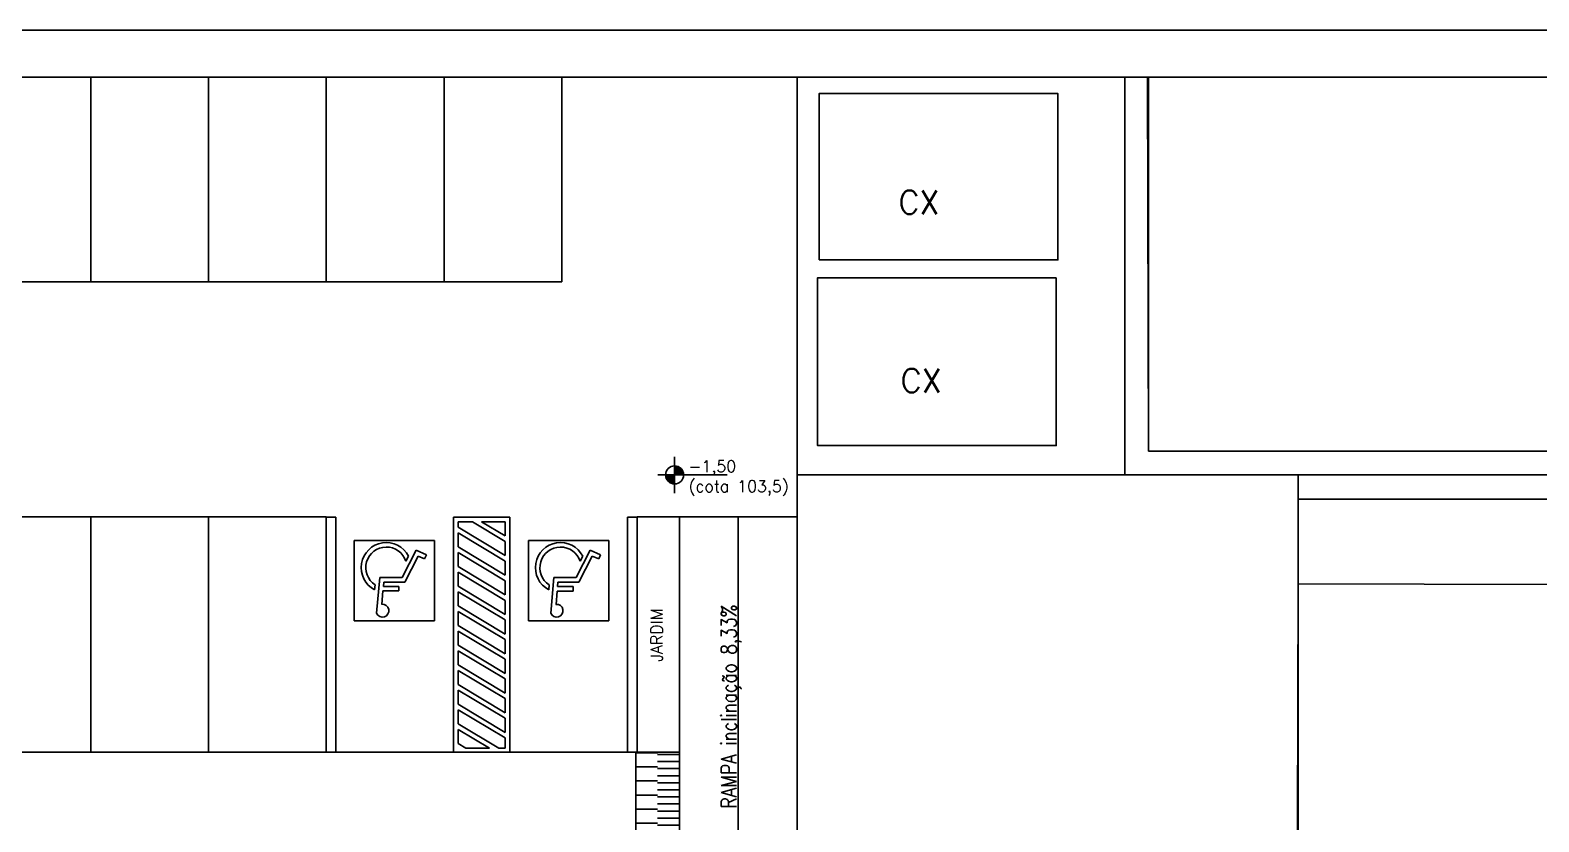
# Model space of a CAD drawing. Header units: millimetres. Extents: x -2485 to 3289, y -257 to 1952.
# Drawn here: x 40.76 to 47.17, y 57.14 to 60.51 of the extents above; entities that cross this region are included whole.
import ezdxf

# ---------------------------------------------------------------- set-up
doc = ezdxf.new("R2010")
doc.units = ezdxf.units.MM
doc.header["$LTSCALE"] = 0.3
doc.layers.add('PAREDE_CTR25', color=7, linetype='Continuous')
doc.layers.add('TEXTO', color=3, linetype='Continuous')
doc.styles.add('ROMANS', font='romans.shx', dxfattribs={"height": 0.03})

# ---------------------------------------------------------------- blocks, each defined once
blk = doc.blocks.new('def fisico')
for p, q in [((432.206, 57.911), (432.271, 57.155)), ((432.317, 57.722), (432.341, 57.439)), ((432.164, 57.412), (432.173, 57.308)), ((432.678, 57.439), (432.341, 57.439)), ((432.35, 57.344), (432.678, 57.344)), ((432.35, 57.344), (432.358, 57.25)), ((432.358, 57.25), (432.804, 57.25)), ((432.678, 57.344), (432.678, 57.439)), ((432.804, 57.25), (433.085, 56.698)), ((432.271, 57.155), (432.746, 57.155)), ((432.746, 57.155), (433.041, 56.575)), ((432.827, 56.809), (432.883, 56.699)), ((433.041, 56.575), (433.262, 56.673)), ((433.085, 56.698), (433.224, 56.759)), ((433.224, 56.759), (433.262, 56.673))]:
    blk.add_line(p, q)
for centre, radius, start, end in [((432.33, 57.857), 0.136, 264.3974, 156.5932), ((432.412, 56.943), 0.531, 117.8826, 332.6359), ((432.412, 56.943), 0.436, 123.2395, 342.159)]:
    blk.add_arc(centre, radius, start, end)
blk = doc.blocks.new('A$C20A80000')
at = {"linetype": 'Continuous'}
for p, q in [((0, 0.001), (0, 5.002)), ((0, 5.001), (3.9, 5.001)), ((0.1, 4.397), (0.962, 4.914)), ((0.1, 4.514), (0.767, 4.914)), ((0.1, 4.815), (0.265, 4.914)), ((0.265, 4.914), (0.767, 4.914)), ((0.962, 4.914), (1.1, 4.914)), ((1.1, 4.697), (1.1, 4.915)), ((1.2, 0.001), (1.2, 5.001)), ((3.7, 0), (3.7, 5.001)), ((3.9, 5.001), (3.9, 0.001)), ((0.1, 4.097), (1.1, 4.697)), ((0.1, 3.98), (1.1, 4.58)), ((1.1, 4.279), (1.1, 4.58)), ((0.1, 3.679), (1.1, 4.279)), ((0.1, 3.562), (1.1, 4.162)), ((0.1, 3.261), (1.1, 3.861)), ((1.1, 3.861), (1.1, 4.162)), ((0.1, 3.144), (1.1, 3.744)), ((1.1, 3.443), (1.1, 3.744)), ((0.1, 2.843), (1.1, 3.443)), ((0.1, 2.726), (1.1, 3.326)), ((1.1, 3.025), (1.1, 3.326)), ((0.1, 2.425), (1.1, 3.025)), ((0.1, 2.308), (1.1, 2.908)), ((1.1, 2.607), (1.1, 2.908)), ((0.1, 2.007), (1.1, 2.607)), ((0.1, 1.89), (1.1, 2.49)), ((1.1, 2.189), (1.1, 2.49)), ((0.1, 1.589), (1.1, 2.189)), ((0.1, 1.473), (1.1, 2.073)), ((1.1, 1.772), (1.1, 2.073)), ((1.594, 2.206), (3.299, 2.206)), ((1.594, 0.501), (1.594, 2.206)), ((3.299, 0.501), (3.299, 2.206)), ((0.1, 1.172), (1.1, 1.772)), ((0.1, 1.055), (1.1, 1.655)), ((1.1, 1.354), (1.1, 1.655)), ((0.1, 0.754), (1.1, 1.354)), ((0.1, 0.637), (1.1, 1.237)), ((1.1, 0.936), (1.1, 1.237)), ((0.1, 0.336), (1.1, 0.936)), ((0.1, 0.219), (1.1, 0.819)), ((1.1, 0.518), (1.1, 0.819)), ((0.404, 0.1), (1.1, 0.518)), ((0.599, 0.1), (1.1, 0.401)), ((1.1, 0.1), (1.1, 0.401)), ((1.594, 0.501), (3.299, 0.501)), ((0, 0.001), (1.2, 0.001)), ((0.1, 0.1), (0.404, 0.1)), ((0.599, 0.1), (1.1, 0.1)), ((3.7, 0.001), (3.9, 0.001))]:
    blk.add_line(p, q, dxfattribs=at)
for p, q in [((0.1, 4.815), (0.1, 4.514)), ((0.1, 4.397), (0.1, 4.097)), ((0.1, 3.98), (0.1, 3.679)), ((0.1, 3.562), (0.1, 3.261)), ((0.1, 3.144), (0.1, 2.843)), ((0.1, 2.726), (0.1, 2.425)), ((0.1, 2.308), (0.1, 2.007)), ((0.1, 1.89), (0.1, 1.589)), ((0.1, 1.473), (0.1, 1.17)), ((0.1, 1.055), (0.1, 0.754)), ((0.1, 0.637), (0.1, 0.336)), ((0.1, 0.219), (0.1, 0.1))]:
    blk.add_line(p, q)
at = {"xscale": 1.002925529111963, "yscale": 1.002925529111963, "zscale": 1.002925529112038}
blk.add_blockref('def fisico', (-431.403, -56.034), dxfattribs=at)

msp = doc.modelspace()

# ---------------------------------------------------------------- hatches: boundary and pattern name
at = {"layer": 'PAREDE_CTR25'}
h = msp.add_hatch(color=256, dxfattribs=at)
h.paths.add_polyline_path([(43.501118, 58.658022), (43.501118, 58.619622), (43.539518, 58.619622, 0.41421356)])
h.paths.add_polyline_path([(43.501118, 58.619622), (43.462718, 58.619622, 0.41421356), (43.501118, 58.581222)])
h = msp.add_hatch(color=256, dxfattribs=at)
h.paths.add_polyline_path([(43.501118, 58.658022), (43.501118, 58.619622), (43.539518, 58.619622, 0.41421356)])
h.paths.add_polyline_path([(43.501118, 58.619622), (43.462718, 58.619622, 0.41421356), (43.501118, 58.581222)])
h = msp.add_hatch(dxfattribs=at)
h.set_pattern_fill('_USER', color=256, scale=0.06, style=0, pattern_type=0)
h.set_pattern_definition([(0, (43.336097, 56.17847), (0, 0.06), [])])
h.paths.add_polyline_path([(43.336097, 56.216032), (43.428775, 56.178472), (43.428775, 57.440912), (43.336097, 57.440912)])
h = msp.add_hatch(dxfattribs=at)
h.set_pattern_fill('_USER', color=256, scale=0.03, style=0, pattern_type=0)
h.set_pattern_definition([(0, (43.428775, 56.140912), (0, 0.03), [])])
h.paths.add_polyline_path([(43.428775, 56.178472), (43.521453, 56.140912), (43.521453, 57.440912), (43.428775, 57.440912)])

# ---------------------------------------------------------------- linework, layer by layer
at = {"color": 4, "linetype": 'Continuous'}
msp.add_line((29.554208, 60.510518), (59.329768, 60.510518), dxfattribs=at)
at = {"color": 12, "linetype": 'Continuous'}
msp.add_line((59.129768, 60.310518), (30.054208, 60.310518), dxfattribs=at)
at = {"layer": 'PAREDE_CTR25'}
for p, q in [((44.021453, 58.440912), (44.021453, 60.310518)), ((45.414322, 58.620683), (45.414322, 60.310518)), ((45.414322, 58.620683), (45.414322, 60.310518)), ((45.51431, 58.720671), (45.510806, 60.310518)), ((45.51431, 58.720671), (45.510806, 60.310518)), ((45.51431, 58.720671), (45.51431, 60.310518)), ((33.021453, 59.440912), (42.529261, 59.440912)), ((49.52458, 58.720671), (45.51431, 58.720671)), ((43.501118, 58.696422), (43.501118, 58.542822)), ((43.501118, 58.696422), (43.501118, 58.542822)), ((43.723695, 58.619622), (43.42927, 58.619622)), ((49.728806, 58.620683), (44.021453, 58.620683)), ((49.728806, 58.620683), (45.414322, 58.620683)), ((46.150856, 58.620683), (46.150856, 56.043183)), ((53.10974, 58.517072), (46.150856, 58.517072)), ((46.150856, 58.156754), (46.150856, 58.517072)), ((42.021453, 58.440735), (42.021453, 57.440735)), ((42.021453, 58.440735), (42.061453, 58.440722)), ((42.061453, 58.440722), (42.061453, 57.440735)), ((42.561453, 57.440735), (42.561453, 58.440735)), ((42.561453, 58.440735), (42.561453, 57.440735)), ((43.521453, 58.440912), (43.521453, 56.140912)), ((43.521453, 58.440912), (44.021453, 58.440912)), ((43.771453, 56.665749), (43.771453, 58.440912)), ((44.021453, 56.140912), (44.021453, 58.440912)), ((42.140224, 58.340735), (42.481219, 58.340735)), ((42.140224, 58.340735), (42.140224, 57.99974)), ((42.481219, 58.340735), (42.481219, 57.99974)), ((42.140224, 57.99974), (42.481219, 57.99974)), ((33.021453, 57.440912), (43.521453, 57.440912)), ((41.721453, 57.440735), (42.501453, 57.440735)), ((42.021453, 57.440735), (42.561453, 57.440735)), ((43.336097, 56.216032), (43.336097, 57.440912))]:
    msp.add_line(p, q, dxfattribs=at)
for points in [[(33.021453, 60.310518), (33.021453, 57.440912), (43.341453, 57.440912), (43.341453, 58.440912), (44.021453, 58.440912), (44.021453, 60.310518)], [(40.521453, 60.310518), (40.521453, 59.440912), (41.021453, 59.440912), (41.021453, 60.310518)], [(41.021453, 60.310518), (41.021453, 59.440912), (41.521453, 59.440912), (41.521453, 60.310518)], [(41.521453, 60.310518), (41.521453, 59.440912), (42.021453, 59.440912), (42.021453, 60.310518)], [(42.021453, 60.310518), (42.021453, 59.440912), (42.521453, 59.440912), (42.521453, 60.310518)], [(42.521453, 60.310518), (42.521453, 59.440912), (43.021453, 59.440912), (43.021453, 60.310518)], [(53.10974, 58.137774), (46.150857, 58.157115), (46.145147, 56.102743), (53.10974, 56.083385)]]:
    msp.add_lwpolyline(points, dxfattribs=at)
for points in [[(44.1151, 59.533766), (45.12981, 59.533766), (45.12981, 60.240818), (44.1151, 60.240818)], [(45.122616, 59.457723), (44.108327, 59.457723), (44.108327, 58.744445), (45.122616, 58.744445)], [(40.521453, 58.440912), (41.021453, 58.440912), (41.021453, 57.440912), (40.521453, 57.440912)], [(41.021453, 58.440912), (41.521453, 58.440912), (41.521453, 57.440912), (41.021453, 57.440912)], [(41.521453, 58.440912), (42.021453, 58.440912), (42.021453, 57.440912), (41.521453, 57.440912)]]:
    msp.add_lwpolyline(points, close=True, dxfattribs=at)
msp.add_circle((43.501118, 58.619622), 0.0384, dxfattribs=at)
msp.add_circle((43.501118, 58.619622), 0.0384, dxfattribs=at)

# ---------------------------------------------------------------- block references
at = {"layer": 'PAREDE_CTR25', "rotation": 180}
for name, p, xscale, yscale, zscale in [('A$C20A80000', (42.561453, 58.440735), -0.1999999999998181, 0.2000000000002728, 0.2), ('def fisico', (-44.459053, 69.64764), -0.2005851058224835, 0.2005851058224835, 0.2005851058224075)]:
    msp.add_blockref(name, p, dxfattribs=dict(at, xscale=xscale, yscale=yscale, zscale=zscale))

# ---------------------------------------------------------------- texts
at = {"layer": 'PAREDE_CTR25', "style": 'ROMANS'}
for s, p in [('-1,50', (43.560476, 58.632004)), ('(cota 103,5)', (43.560476, 58.547049))]:
    msp.add_text(s, height=0.049152, dxfattribs=at).set_placement(p)
msp.add_text('JARDIM', height=0.049152, rotation=90, dxfattribs=at).set_placement((43.449287, 57.825002))
at = {"layer": 'PAREDE_CTR25', "style": 'ROMANS', "width": 0.8}
msp.add_text('RAMPA inclinação 8,33%%%', height=0.066, rotation=90, dxfattribs=at).set_placement((43.76457, 57.201471))
at = {"layer": 'TEXTO', "style": 'ROMANS'}
for p in [(44.451505, 59.728908), (44.461178, 58.970739)]:
    msp.add_text('CX', height=0.1, dxfattribs=at).set_placement(p)

doc.saveas('drawing.dxf')
